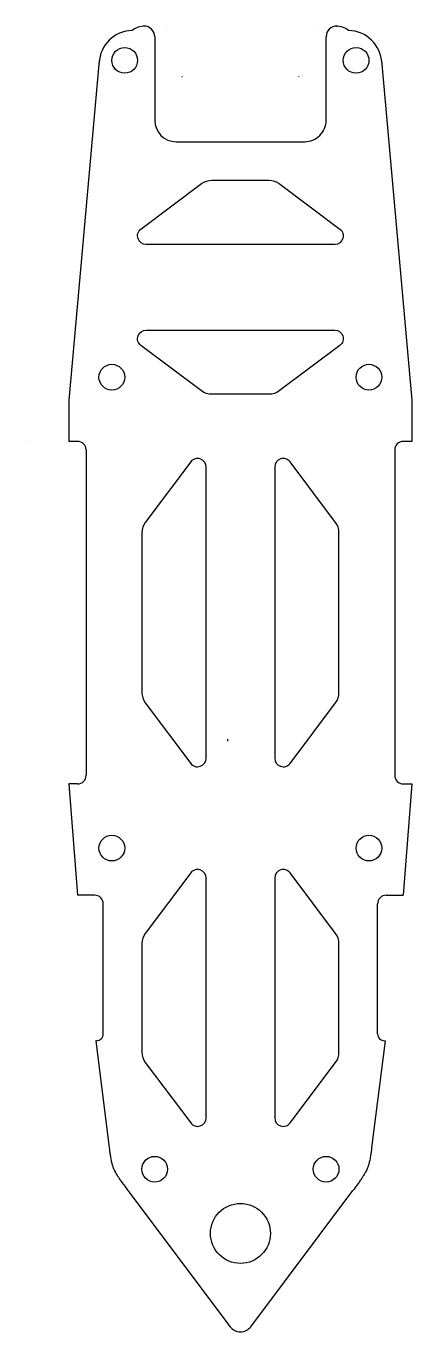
# Model space of a CAD drawing. Header units: millimetres. Extents: x -25 to 20, y -84 to 69.
import ezdxf

# ---------------------------------------------------------------- set-up
doc = ezdxf.new("R2010")
doc.units = ezdxf.units.MM
doc.layers.get('0').update_dxf_attribs({"linetype": 'CONTINUOUS'})

msp = doc.modelspace()

# ---------------------------------------------------------------- linework, layer by layer
for p, q in [((-13.128352722721628, 67.49552939654035), (-13.125000932387438, 67.49999845040539)), ((-11.125000918512207, 68.49999846890569), (-11.249998435378075, 68.49999846890569)), ((-9.999998435378075, 67.24999846890569), (-9.999998435378075, 57.50000081956387)), ((-8.502258207584319, 68.49999846890569), (-8.499999083578587, 68.49999846890569)), ((8.502260293746886, 68.49999846890569), (8.500001169741154, 68.49999846890569)), ((9.99999925494194, 57.50000081956386), (9.99999925494194, 67.24999846890567)), ((11.125000918492276, 68.49999846890569), (11.24999925494195, 68.49999846890569)), ((13.125000932368724, 67.49999845040377), (13.128352868035975, 67.4955292027613)), ((-16.468625347503618, 64.49999855831264), (-20.001930399112595, 24.797785987083763)), ((16.468628497729174, 64.49999855831264), (20.001930399112577, 24.7977859870839)), ((-6.800000074505803, 62.60000096857547), (-6.839621857792704, 62.54717192419294)), ((-6.800000074505803, 62.60000096857547), (-6.839621857792704, 62.54717192419294)), ((6.805085827984678, 62.59321996393699), (6.800000074505812, 62.60000096857547)), ((6.805085827984678, 62.59321996393699), (6.800000074505688, 62.600000968575486)), ((-7.499998435378066, 55.000000819563866), (-5.000000968575478, 55.000000819563866)), ((-5.99999906867744, 55.000000819563866), (6.000001154840007, 55.000000819563866)), ((4.999999180436134, 55.000000819563866), (7.499999254941949, 55.000000819563866)), ((-20.001930399112595, 24.797785987083763), (-20.001930399112595, 20.000000298023224)), ((-20, 25), (-20, 25)), ((20.001930399112577, 24.7977859870839), (20.001930399112577, 20.000000298023224)), ((-19.00000116229057, 20.000000298023224), (-20.001930399112595, 20.000000298023224)), ((20.001930399112577, 20.000000298023224), (18.999999374151226, 20.000000298023224)), ((-18.000001162290573, 19.000000298023224), (-18.000001162290573, -19.000000298023224)), ((17.99999937415123, 19.000000298023224), (17.99999937415123, -19.000000298023224)), ((-1.5000000372528977, -14.79019945145215), (-1.5000000372528977, -15)), ((-19.00000116229057, -20.000000298023224), (-20.001930399112595, -20.000000298023224)), ((-20.001930399112595, -20.000000298023224), (-19.0015185597736, -33.00000049173832)), ((18.999999374151226, -20.000000298023224), (20.001930399112577, -20.000000298023224)), ((20.001930399112577, -20.000000298023224), (19.001518559773587, -33.00000049173832)), ((-17.000001132488247, -33.00000049173833), (-19.0015185597736, -33.00000049173832)), ((16.999999344348904, -33.00000049173833), (19.001518559773587, -33.00000049173832)), ((-16.00000113248825, -49.20000074505806), (-16.00000113248825, -34.00000049173832)), ((15.999999344348907, -49.20000074505806), (15.999999344348907, -34.00000049173832)), ((-16.875643401178245, -50.00000074505806), (-15.312499902211067, -62.50000093132258)), ((-16.80000113248825, -50.00000074505806), (-16.875643401178245, -50.00000074505806)), ((16.875643401178255, -50.00000074505806), (15.312499902211094, -62.50000093132259)), ((16.799999344348908, -50.00000074505806), (16.875643401178255, -50.00000074505806)), ((-13.128352722721628, -67.49552939654035), (-1.200000000000001, -83.4)), ((1.200000000000001, -83.4), (13.128352868035975, -67.4955292027613))]:
    msp.add_line(p, q)
for points in [[(11.000000074505802, 43.0000006467104), (-11.000001391768457, 43.0000006467104, -0.7207592200561278), (-11.600001391768453, 44.800000646710394), (-4.533334576090176, 50.10000075846911, -0.16227766016838102), (-3.33333457609017, 50.50000075846911), (3.3333323111136695, 50.50000075846911, -0.1622776436513232), (4.5333322081168514, 50.10000083571673), (11.600000023007395, 44.80000068533421, -0.7207592445097376)], [(-4.53333457609018, 25.90000038594008), (-11.600001391768462, 31.20000049769878, -0.7207592200561251), (-11.000001391768457, 33.000000497698785), (11.000000074505802, 33.00000049769878, -0.7207592445097376), (11.600000023007393, 31.200000459074985), (4.533332208116841, 25.90000030869245, -0.16227764365131578), (3.3333323111136615, 25.50000038594007), (-3.333334576090179, 25.500000385940083, -0.1622776601683825)], [(-25, 20.001930399112595, 0.00019301011325131742), (-25, 19.998070196933853)], [(-5.800000074505798, -17.600000968575475, 0.7207592200561278), (-4.000000074505801, -17.000000968575478), (-4.000000074505801, 16.999999627470967, 0.7207592200561265), (-5.800000074505798, 17.599999627470968), (-11.10000018626451, 10.53333281179269, 0.16227766016837786), (-11.50000018626451, 9.33333281179269), (-11.50000018626451, -9.333334152897201, 0.16227766016838002), (-11.10000018626451, -10.533334152897202)], [(11.50000018626451, 9.33333281179269, 0.1622776601683793), (11.100000186264518, 10.53333281179269), (5.800000074505798, 17.599999627470968, 0.7207592200561248), (4.000000074505801, 16.99999962747097), (4.000000074505801, -17.00000096857547, 0.7207592200561251), (5.800000074505807, -17.600000968575475), (11.100000186264518, -10.533334152897202, 0.16227766016838255), (11.50000018626451, -9.333334152897201)], [(-4.000000074505801, -31.000000372529037, 0.7207592200561265), (-5.800000074505798, -30.400000372529036), (-11.10000018626451, -37.46666718820731, 0.16227766016837844), (-11.50000018626451, -38.66666718820732), (-11.50000018626451, -51.3333341528972, 0.16227766016838002), (-11.10000018626451, -52.533334152897204), (-5.800000074505798, -59.60000096857548, 0.7207592200561278), (-4.000000074505801, -59.00000096857548)], [(5.800000074505798, -30.400000372529036, 0.7207592200561248), (4.000000074505801, -31.00000037252903), (4.000000074505801, -59.00000096857547, 0.7207592200561251), (5.800000074505807, -59.60000096857548), (11.100000186264518, -52.533334152897204, 0.16227766016838022), (11.50000018626451, -51.33333415289722), (11.50000018626451, -38.66666718820731, 0.1622776601683793), (11.100000186264518, -37.46666718820731)]]:
    msp.add_lwpolyline(points, format="xyb", close=True)
for centre, radius in [((-13.49999835714697, 64.49999855831264), 1.5000000000000036), ((13.500001642853032, 64.49999855831264), 1.5000000000000036), ((-14.999999180436117, 27.50000040978194), 1.4999999999999991), ((15.00000126659872, 27.500000409781936), 1.5000000000000033), ((-14.999999180436143, -27.50000040978193), 1.4999999999999991), ((15.000001266598737, -27.500000409781936), 1.5000000000000002), ((-10.000000149011612, -65.00000096857548), 1.5000000000000036), ((10.000000149011612, -65.00000096857548), 1.5000000000000036), ((1.043081283569336e-06, -72.50000108033419), 3.500000052154064)]:
    msp.add_circle(centre, radius)
for centre, radius, start, end in [((-12.49999837949872, 63.999998569488525), 3.9999999999999902, 91.82973511511877, 177.0094568715306), ((-11.125000918512189, 65.99999846890563), 2.5000000000000533, 90.0000000000004, 126.94772660890666), ((-11.249998435378075, 67.24999846890569), 1.25, 0, 90), ((-8.499999083578587, 67.50000100582838), 1.0000000149011614, 89.87056162090231, 90.12943837909772), ((8.500001169741154, 67.50000100582838), 1.0000000149011614, 89.87056162090231, 90.1294383791033), ((11.24999925494195, 67.24999846890567), 1.2500000000000089, 90, 180), ((11.125000918492276, 65.99999846890569), 2.4999999999998295, 53.05237195322197, 90), ((12.500001229345807, 64.0000009536744), 4.000000000000007, 2.990568528413275, 88.17035498300179), ((-7.499998435378057, 57.50000081956388), 2.5000000000000178, 180, 269.99999999999983), ((7.499999254941958, 57.50000081956385), 2.4999999999999822, -90.0000000000002, 0), ((-19.00000116229057, 19.000000298023224), 0.9999999999999964, 0, 90), ((18.999999374151226, 19.000000298023224), 0.9999999999999987, 90, 180), ((-19.00000116229057, -19.000000298023224), 0.9999999999999987, -90, 0), ((18.999999374151226, -19.000000298023224), 0.9999999999999964, 180, 270), ((-17.000001132488237, -34.00000049173831), 0.9999999999999876, 0, 90.00000000000061), ((16.999999344348893, -34.00000049173831), 0.9999999999999876, 89.99999999999939, 180), ((-16.80000113248824, -49.20000074505807), 0.7999999999999918, -90.00000000000077, 0), ((16.799999344348898, -49.20000074505807), 0.7999999999999918, 180, 270.00000000000074), ((0, -82.50000000000001), 1.4999999999999893, 216.86989764584376, 323.1301023541563)]:
    msp.add_arc(centre, radius, start, end)
for points, weights in [([(-15.312499902211067, -62.50000093132258), (-15, -65), (-13.124999245628715, -67.50000100582838)], [1, 2.333333333333313, 1]), ([(15.312499902211094, -62.50000093132259), (15, -65), (13.124999245628715, -67.50000100582838)], [1, 2.333333333333323, 1])]:
    msp.add_rational_spline(points, weights, degree=2)

doc.saveas('drawing.dxf')
